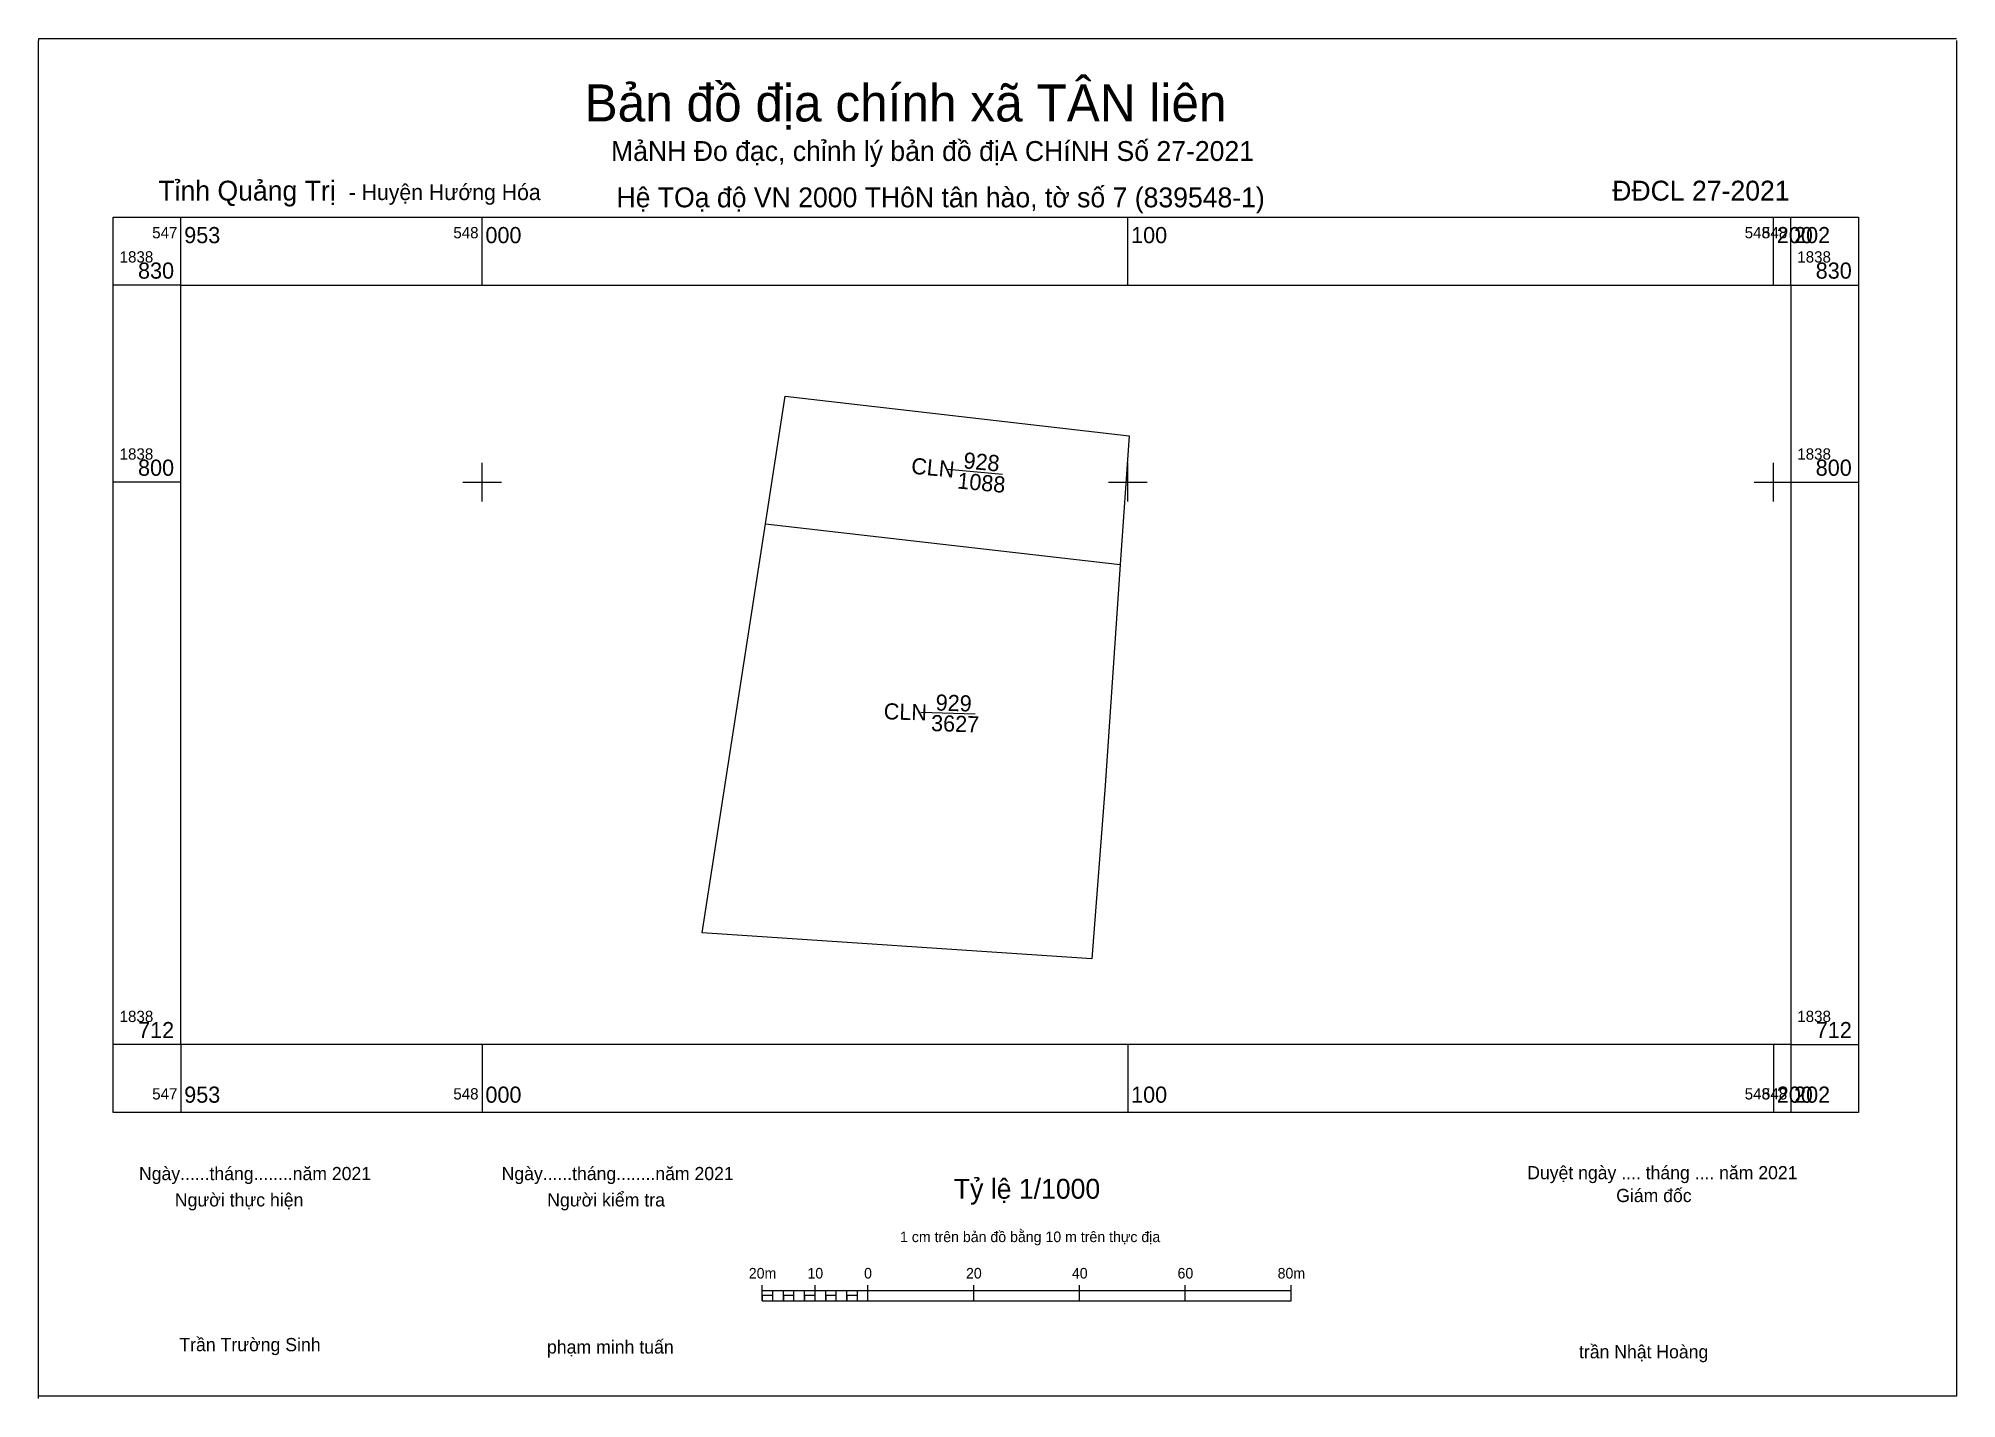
# Model space of a CAD drawing. Extents: x 547931 to 548228, y 1838658 to 1838869.
import ezdxf

# ---------------------------------------------------------------- set-up
doc = ezdxf.new("R2010")
doc.units = 0
for name, color, linetype in [('Level 10', 7, 'Continuous'), ('Level 11', 7, 'Continuous'), ('Level 13', 7, 'Continuous'), ('Level 2', 7, 'Continuous'), ('Level 4', 7, 'Continuous'), ('Level 63', 7, 'Continuous')]:
    doc.layers.add(name, color=color, linetype=linetype)

msp = doc.modelspace()

# ---------------------------------------------------------------- linework, layer by layer
at = {"layer": 'Level 10'}
for points in [[(548100.21, 1838807.19), (548098.83, 1838787.24), (548096.48, 1838753.04), (548094.43, 1838726.19), (548034.09, 1838730.21), (548043.86, 1838793.57), (548046.91, 1838813.34), (548100.21, 1838807.19)], [(548043.86, 1838793.57), (548098.33, 1838787.3), (548098.83, 1838787.24)]]:
    msp.add_lwpolyline(points, dxfattribs=at)
at = {"layer": 'Level 11'}
for p, q in [((547931.26, 1838868.06), (547931.35, 1838868.75)), ((547931.26, 1838658.06), (547931.26, 1838868.06)), ((547931.35, 1838868.75), (548228.35, 1838868.75)), ((548228.35, 1838868.43), (548228.35, 1838658.43)), ((548228.35, 1838658.43), (547931.35, 1838658.43))]:
    msp.add_line(p, q, dxfattribs=at)
at = {"layer": 'Level 13'}
for p, q in [((548072.19, 1838802.03), (548080.57, 1838801.24)), ((548067.93, 1838764.36), (548076.35, 1838764.11))]:
    msp.add_line(p, q, dxfattribs=at)
at = {"layer": 'Level 2'}
for p, q in [((548043.37, 1838673.19), (548043.37, 1838675.65)), ((548043.37, 1838674.83), (548125.27, 1838674.83)), ((548045.01, 1838673.19), (548045.01, 1838674.83)), ((548046.65, 1838673.19), (548046.65, 1838674.83)), ((548048.29, 1838673.19), (548048.29, 1838674.83)), ((548049.93, 1838673.19), (548049.93, 1838674.83)), ((548051.56, 1838673.19), (548051.56, 1838675.65)), ((548053.2, 1838673.19), (548053.2, 1838674.83)), ((548054.84, 1838673.19), (548054.84, 1838674.83)), ((548056.48, 1838673.19), (548056.48, 1838674.83)), ((548058.11, 1838673.19), (548058.11, 1838674.83)), ((548059.75, 1838673.19), (548059.75, 1838675.65)), ((548076.13, 1838673.19), (548076.13, 1838675.65)), ((548092.51, 1838673.19), (548092.51, 1838675.65)), ((548108.89, 1838673.19), (548108.89, 1838675.65)), ((548125.27, 1838673.19), (548125.27, 1838675.65)), ((548043.37, 1838673.19), (548125.27, 1838673.19))]:
    msp.add_line(p, q, dxfattribs=at)
for points in [[(548043.37, 1838673.19), (548045.01, 1838673.19), (548045.01, 1838674.01), (548043.37, 1838674.01)], [(548046.65, 1838673.19), (548048.29, 1838673.19), (548048.29, 1838674.01), (548046.65, 1838674.01)], [(548049.93, 1838673.19), (548051.56, 1838673.19), (548051.56, 1838674.01), (548049.93, 1838674.01)], [(548053.2, 1838673.19), (548054.84, 1838673.19), (548054.84, 1838674.01), (548053.2, 1838674.01)], [(548056.48, 1838673.19), (548058.11, 1838673.19), (548058.11, 1838674.01), (548056.48, 1838674.01)]]:
    msp.add_lwpolyline(points, close=True, dxfattribs=at)
at = {"layer": 'Level 63'}
for p, q in [((547953.35, 1838830.53), (547953.35, 1838841.03)), ((548000, 1838830.53), (548000, 1838841.03)), ((548100, 1838830.53), (548100, 1838841.03)), ((548200, 1838830.53), (548200, 1838841.03)), ((548202.68, 1838830.53), (548202.68, 1838841.03)), ((547953.35, 1838830.53), (547942.85, 1838830.53)), ((548202.68, 1838830.53), (548213.18, 1838830.53)), ((548000, 1838797), (548000, 1838803)), ((548100, 1838797), (548100, 1838803)), ((548200, 1838797), (548200, 1838803)), ((547953.35, 1838800), (547942.85, 1838800)), ((547997, 1838800), (548003, 1838800)), ((548097, 1838800), (548103, 1838800)), ((548197, 1838800), (548203, 1838800)), ((548202.68, 1838800), (548213.18, 1838800)), ((547953.35, 1838712.89), (547942.85, 1838712.89)), ((547953.35, 1838712.89), (547953.35, 1838702.39)), ((548000, 1838712.89), (548000, 1838702.39)), ((548100, 1838712.89), (548100, 1838702.39)), ((548200, 1838712.89), (548200, 1838702.39)), ((548202.68, 1838712.89), (548202.68, 1838702.39)), ((548202.68, 1838712.89), (548213.18, 1838712.89))]:
    msp.add_line(p, q, dxfattribs=at)
for points in [[(547942.85, 1838841.03), (548213.18, 1838841.03), (548213.18, 1838702.39), (547942.85, 1838702.39), (547942.85, 1838841.03)], [(547953.35, 1838830.53), (548202.68, 1838830.53), (548202.68, 1838712.89), (547953.35, 1838712.89), (547953.35, 1838830.53)]]:
    msp.add_lwpolyline(points, dxfattribs=at)

# ---------------------------------------------------------------- texts
at = {"layer": 'Level 13'}
for s, rotation, p in [('928', 354.5929, (548074.45, 1838802.17)), ('929', 358.2618, (548070.2, 1838764.64))]:
    msp.add_text(s, height=2.5, rotation=rotation, dxfattribs=at).set_placement(p)
at = {"layer": 'Level 2'}
for s, height, p in [('Bản đồ địa chính xã TÂN liên', 5.74, (548015.86, 1838855.88)), ('MảNH Đo đạc, chỉnh lý bản đồ địA CHíNH Số 27-2021', 3.08, (548019.95, 1838849.76)), ('Tỉnh Quảng Trị ', 3.0782, (547949.85, 1838843.62)), ('- Huyện Hướng Hóa', 2.456, (547979.33, 1838843.7)), ('ĐĐCL 27-2021', 3.08, (548175.01, 1838843.62)), ('Hệ TOạ độ VN 2000 THôN tân hào, tờ số 7 (839548-1)', 3.0782, (548020.8, 1838842.58)), ('Ngày......tháng........năm 2021', 2.04, (547946.85, 1838691.9)), ('Ngày......tháng........năm 2021', 2.04, (548003.01, 1838691.9)), ('Tỷ lệ 1/1000', 3.0791, (548073.05, 1838689.02)), ('Duyệt ngày .... tháng .... năm 2021', 2.04, (548161.85, 1838692.04)), ('Người thực hiện', 2.0472, (547952.39, 1838687.82)), ('Người kiểm tra', 2.0472, (548010.07, 1838687.82)), ('Giám đốc', 2.04, (548175.63, 1838688.5)), ('1 cm trên bản đồ bằng 10 m trên thực địa', 1.6376, (548064.71, 1838682.3)), ('20m', 1.638, (548041.29, 1838676.66)), ('10', 1.638, (548050.37, 1838676.66)), ('0', 1.64, (548059.15, 1838676.66)), ('20', 1.638, (548074.93, 1838676.66)), ('40', 1.638, (548091.33, 1838676.66)), ('60', 1.638, (548107.69, 1838676.66)), ('80m', 1.638, (548123.19, 1838676.66)), ('Trần Trường Sinh', 2.0472, (547953.09, 1838665.4)), ('phạm minh tuấn', 2.0472, (548010.03, 1838665.04)), ('trần Nhật Hoàng', 2.04, (548169.87, 1838664.3))]:
    msp.add_text(s, height=height, dxfattribs=at).set_placement(p)
for rotation, p in [(354.5929, (548066.36, 1838801.33)), (358.2618, (548062.16, 1838763.29))]:
    msp.add_text('CLN', height=2.5, rotation=rotation, dxfattribs=at).set_placement(p)
at = {"layer": 'Level 4'}
for s, rotation, p in [('1088', 354.5929, (548073.5, 1838799.04)), ('3627', 358.2618, (548069.49, 1838761.46))]:
    msp.add_text(s, height=2.5, rotation=rotation, dxfattribs=at).set_placement(p)
at = {"layer": 'Level 63'}
for s, height, p in [('547', 1.75, (547948.89, 1838837.78)), ('953', 2.5, (547953.85, 1838837.03)), ('548', 1.75, (547995.53, 1838837.78)), ('000', 2.5, (548000.5, 1838837.03)), ('100', 2.5, (548100.5, 1838837.03)), ('548', 1.75, (548195.53, 1838837.78)), ('548', 1.75, (548198.21, 1838837.78)), ('200', 2.5, (548200.5, 1838837.03)), ('202', 2.5, (548203.18, 1838837.03)), ('1838', 1.75, (547943.85, 1838834.03)), ('1838', 1.75, (548203.68, 1838834.03)), ('830', 2.5, (547946.7, 1838831.53)), ('830', 2.5, (548206.53, 1838831.53)), ('1838', 1.75, (547943.85, 1838803.5)), ('1838', 1.75, (548203.68, 1838803.5)), ('800', 2.5, (547946.7, 1838801)), ('800', 2.5, (548206.53, 1838801)), ('1838', 1.75, (547943.85, 1838716.39)), ('712', 2.5, (547946.71, 1838713.89)), ('1838', 1.75, (548203.68, 1838716.39)), ('712', 2.5, (548206.54, 1838713.89)), ('547', 1.75, (547948.89, 1838704.39)), ('953', 2.5, (547953.85, 1838703.89)), ('548', 1.75, (547995.53, 1838704.39)), ('000', 2.5, (548000.5, 1838703.89)), ('100', 2.5, (548100.5, 1838703.89)), ('548', 1.75, (548195.53, 1838704.39)), ('548', 1.75, (548198.21, 1838704.39)), ('200', 2.5, (548200.5, 1838703.89)), ('202', 2.5, (548203.18, 1838703.89))]:
    msp.add_text(s, height=height, dxfattribs=at).set_placement(p)

doc.saveas('drawing.dxf')
